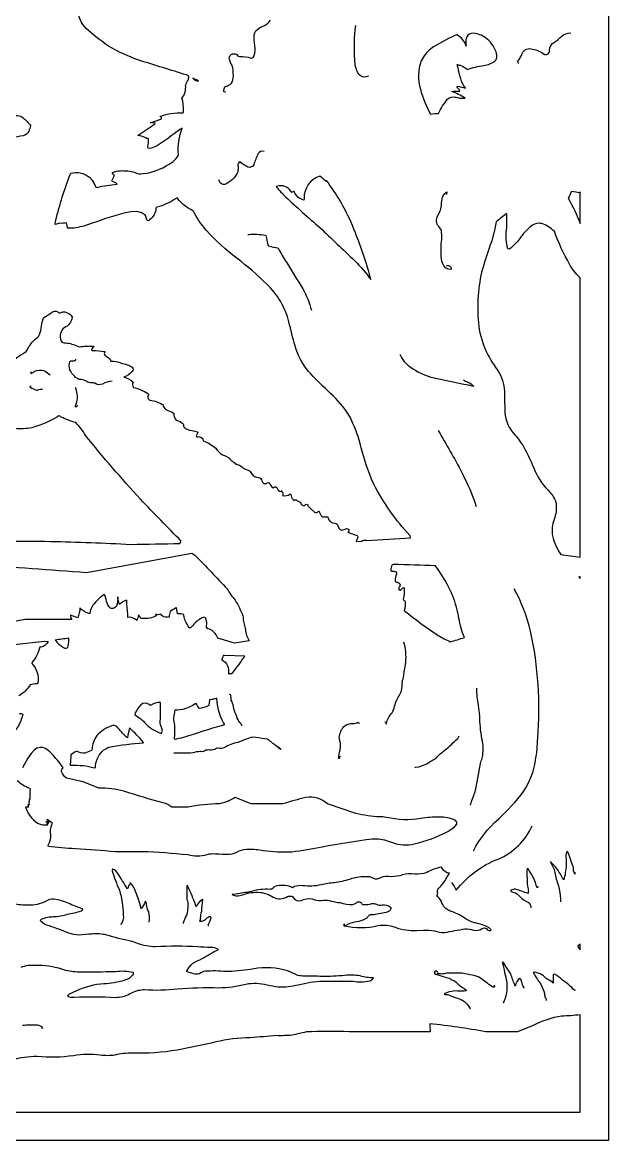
# Model space of a CAD drawing. Extents: x 1.4 to 96.1, y 1 to 80.1.
# Drawn here: x 63.32 to 73.66, y 42.06 to 61.79 of the extents above; entities that cross this region are included whole.
import ezdxf

# ---------------------------------------------------------------- set-up
doc = ezdxf.new("R2010")
doc.units = 0
doc.linetypes.add('0', pattern=[0])
doc.layers.add('1', color=7, linetype='0')

msp = doc.modelspace()

# ---------------------------------------------------------------- linework, layer by layer
at = {"layer": '1'}
for points in [[(53.658428, 79.063171), (73.65844, 79.063171), (73.65844, 42.063171), (53.658428, 42.063171)], [(73.15844, 52.007751), (73.133057, 52.010872), (73.15844, 51.983475)]]:
    msp.add_lwpolyline(points, close=True, dxfattribs=at)
for points in [[(63.090343, 55.76178, -0.082512), (63.366352, 55.973427, 0.169353), (63.416866, 56.043526, -0.119989), (63.590054, 56.239059), (63.601692, 56.253128, 0.071214), (63.650749, 56.390755, -0.104667), (63.683426, 56.56234), (63.693611, 56.577866), (63.705727, 56.589767, 0.033844), (63.830887, 56.676262), (63.850368, 56.686981, -0.399592), (63.967144, 56.661591, -0.457786), (64.19239, 56.589409, -0.292642), (64.055222, 56.406219, 0.312455), (63.994423, 56.180355, 0.308193), (64.075859, 56.138309, -0.103776), (64.300552, 56.073036), (64.323219, 56.067612, -0.071693), (64.567657, 56.078239), (64.576012, 56.074615), (64.57753, 56.069832, 0.13483), (64.534683, 56.020702, 0.444092), (64.552116, 56.002747), (64.563072, 56.000954, -0.069722), (64.76844, 55.985332, -0.448063), (64.76696, 55.970482, 0.461159), (64.793381, 55.904587, -0.080315), (64.869637, 55.835312, 0.233799), (64.877594, 55.816612, -0.129633), (65.065048, 55.781212, -0.09326), (65.254227, 55.708721, -0.443127), (65.255058, 55.635429, -0.176785), (65.105904, 55.538773, -0.091259), (65.267181, 55.450096), (65.271614, 55.441101, 0.380373), (65.276093, 55.353706, -0.056018), (65.531471, 55.246723, -0.172342), (65.546478, 55.223076, 0.599571), (65.567604, 55.128448, -0.110501), (65.801567, 55.042732), (65.806389, 55.036911, 0.191857), (65.798645, 55.023346, 0.094645), (65.868698, 54.949188, -0.113973), (65.984261, 54.898216), (65.989021, 54.890259, 0.197098), (66.030243, 54.775414, -0.13067), (66.153419, 54.708061), (66.157555, 54.699783, 0.035154), (66.155861, 54.662453, 0.062529), (66.22197, 54.613007, 0.015141), (66.402382, 54.569252, -0.428484), (66.405754, 54.544521, 0.003962), (66.384628, 54.496349, 0.54908), (66.414093, 54.484451, -0.299255), (66.501442, 54.437332, 0.283639), (66.51841, 54.401863, -0.102314), (66.727737, 54.279167, 0.079159), (66.847229, 54.162598, -0.10611), (66.983047, 54.094429, 0.259789), (67.020607, 54.050419, -0.059486), (67.082428, 53.999168, -0.070222), (67.165428, 53.971657, 0.170423), (67.302269, 53.891224, -0.213964), (67.358345, 53.835098, 0.287063), (67.483414, 53.762154, -0.37401), (67.540092, 53.705097, 0.423637), (67.619545, 53.658157, -0.177704), (67.663345, 53.673279), (67.668335, 53.670052, 0.148736), (67.742439, 53.581146, -0.506313), (67.805298, 53.586391, 0.301425), (67.878563, 53.51553, 0.514486), (67.883736, 53.531075, -0.269708), (67.910873, 53.45554), (67.907852, 53.448067, 0.242216), (68.033501, 53.468323, -0.600134), (68.057625, 53.441418, 0.248062), (68.114578, 53.35944), (68.114967, 53.362423, -0.391518), (68.158539, 53.359474), (68.217827, 53.329895, 0.130048), (68.264313, 53.266613, 0.287016), (68.311729, 53.285107, -0.565258), (68.354958, 53.264801, 0.126898), (68.424278, 53.194885, -0.029829), (68.468903, 53.151142, 0.370995), (68.53392, 53.163811, -0.722047), (68.559975, 53.145416, 0.228547), (68.618553, 53.069389), (68.702042, 53.069359, 0.373877), (68.836609, 52.958103, -0.375823), (68.88163, 52.907452, 0.255245), (68.948174, 52.833519, 0.094565), (69.032982, 52.862854, -0.709407), (69.066895, 52.798637), (69.060226, 52.795982, 0.020208), (69.220772, 52.740192, -0.417808), (69.226334, 52.693211, 0.00244), (69.205109, 52.637276), (69.207687, 52.634781), (69.28894, 52.640472), (69.296089, 52.641327, -0.174447), (69.385529, 52.657478), (69.391029, 52.653912), (69.395264, 52.648903, -0.002669), (70.163948, 52.697014), (70.15699, 52.733307, -0.065929), (69.514397, 53.647972), (69.473518, 53.73616, -0.034807), (69.273933, 54.364498, 0.046755), (69.096291, 54.829422), (69.048347, 54.910324, 0.062313), (68.706146, 55.290741, -0.022938), (68.364983, 55.63435, -0.10582), (68.128952, 56.085022, -0.021567), (68.019669, 56.509529, 0.14204), (67.621933, 57.178257, 0.033104), (67.100166, 57.630611, -0.040202), (66.561913, 58.12067, -0.058667), (66.332748, 58.462318, -0.029335), (66.15464, 58.577911, -0.053839), (66.057083, 58.680023), (66.050545, 58.695198), (66.028481, 58.684891), (66.006927, 58.67355, -0.089281), (65.690842, 58.534775), (65.673447, 58.515808, -0.209115), (65.560867, 58.309517), (65.539825, 58.289703), (65.519096, 58.299072), (65.486206, 58.382843), (65.423897, 58.432602), (65.336769, 58.453362), (65.229431, 58.450119), (65.106499, 58.427841, 0.020928), (64.465775, 58.219463, -0.041736), (64.196434, 58.159424), (64.114647, 58.164955), (64.110222, 58.172287), (64.093163, 58.254257, -0.044615), (63.97509, 58.247677, 0.092973), (63.896847, 58.225395), (63.89418, 58.248047, -0.031311), (64.141228, 59.065994), (64.171974, 59.13504, -0.403464), (64.612801, 58.885612), (64.635445, 58.882004, -0.048148), (64.979134, 58.936241), (64.988937, 58.940079, 0.121045), (64.901222, 58.987396), (64.895744, 58.999863, 0.040374), (64.939346, 59.093803, -0.267218), (64.904434, 59.142227, -0.131138), (65.052826, 59.176083, -0.079876), (65.296242, 59.148659, 0.206315), (65.446632, 59.123756, 0.128731), (65.976646, 59.338783), (66.023735, 59.382759), (66.056717, 59.427567), (66.068703, 59.461571, -0.106011), (66.135124, 59.929077), (66.095757, 59.904541, -0.021031), (65.682022, 59.608044, -0.089653), (65.562904, 59.568939), (65.535194, 59.574348), (65.527046, 59.58741), (65.532005, 59.599899, 0.039517), (65.542297, 59.737938, -0.087148), (65.480247, 59.761066, 0.063175), (65.354568, 59.800003), (65.374718, 59.816032, 0.016031), (65.654991, 60.004547), (65.657166, 60.011749, 0.155311), (65.579414, 60.021622, -0.02668), (65.771851, 60.089439, 0.425579), (65.74807, 60.131668, -0.116131), (66.146858, 60.194824), (66.16066, 60.202316), (66.158043, 60.220448), (66.156662, 60.23872, 0.10477), (66.129013, 60.455292, 0.21865), (66.194809, 60.678543, -0.064437), (66.239792, 60.774216, 0.124951), (66.250763, 60.846878), (66.21347, 60.864975, -0.0006), (65.372414, 61.125278, -0.052011), (64.837914, 61.374863, -0.036914), (64.43988, 61.685833, -0.169035), (64.297134, 62.003864, -0.075684)], [(66.907913, 60.562752), (66.874481, 60.569092), (66.870705, 60.571518, -0.411102), (66.932426, 60.676067), (66.951904, 60.684761, 0.301018), (67.031754, 60.778938, 0.078198), (67.033882, 60.920929, 0.173753), (67.003929, 61.055077, -0.086167), (66.96505, 61.163628, -0.452148), (67.056252, 61.237518, -0.288584), (67.113228, 61.211483, 0.166622), (67.148315, 61.192924, -0.091377), (67.349625, 61.163864, 0.387032), (67.402969, 61.207863, 0.142787), (67.415764, 61.384819), (67.409828, 61.433075, -0.118325), (67.41629, 61.611), (67.436195, 61.646416, -0.123395), (67.584877, 61.736286, 0.140897), (67.69323, 61.832882, -0.233609)], [(69.421097, 60.844124), (69.382744, 60.830215, -0.369005), (69.236656, 60.902721, -0.113003), (69.180504, 61.134739, -0.049603), (69.197411, 61.737358)], [(72.067291, 61.065247, 0.26826), (72.044449, 61.107475, 0.16147), (72.100449, 61.174469, 0.055372), (72.132698, 61.246632, -0.366781), (72.317345, 61.321644, -0.114549), (72.530113, 61.229145, 0.595544), (72.614288, 61.302635, -0.287371), (72.704491, 61.444271, 0.051338), (72.82505, 61.545879, -0.14652), (72.990112, 61.611404)], [(63.135006, 60.121681, -0.357828), (63.330383, 60.108372, -0.06619), (63.45927, 59.971649, -0.032823), (63.427849, 59.870682, -0.198659), (63.331993, 59.792404, -0.02068), (63.13279, 59.764267)], [(67.579048, 59.515896, 0.345717), (67.472694, 59.476051, 0.018069), (67.397652, 59.282623, -0.372541), (67.296135, 59.239098, -0.038377), (67.150902, 59.330292, 0.271497), (67.117668, 59.271667, -0.074672), (67.114975, 59.157745, -0.204595), (66.886696, 58.935093, -0.377548), (66.791786, 58.984772), (66.782074, 59.013397)], [(70.800278, 57.498856), (70.811867, 57.501167, -0.472651), (70.879265, 57.450146), (70.877686, 57.440811), (70.874275, 57.43198), (70.826996, 57.437141), (70.782745, 57.460014), (70.749901, 57.496399, -0.117708), (70.706261, 57.661545, -0.051149), (70.714355, 57.965088, 0.049528), (70.707237, 58.127602, 0.074472), (70.643822, 58.208328, -0.285203), (70.658234, 58.405125, 0.124129), (70.712944, 58.613693), (70.715462, 58.638824, -0.259329), (70.804848, 58.804573), (70.800278, 58.754715)], [(67.296036, 58.052773), (67.313507, 58.052288, -0.062126), (67.596664, 58.038025), (67.613007, 58.030777, 0.018038), (67.651367, 57.856491), (67.658615, 57.849396, -0.002564), (67.830696, 57.808502, 0.028412), (67.974525, 57.559784, -0.002101), (68.262001, 57.094318, -0.065681), (68.41449, 56.712921)], [(64.899757, 55.460625, 0.133188), (64.730331, 55.412701, -0.263826), (64.591911, 55.42506, 0.144135), (64.533829, 55.43148, -0.168553), (64.451233, 55.456093, 0.127595), (64.319656, 55.494473, -0.184551), (64.239525, 55.547768, -0.319738), (64.155762, 55.808025, -0.355007), (64.191246, 55.819225, 0.111988), (64.252266, 55.8302), (64.256645, 55.851418)], [(71.098778, 55.484726, 0.082774), (71.177025, 55.447617, -0.095738), (71.279518, 55.372696), (71.251839, 55.375725), (71.187248, 55.390823, -0.018567), (70.530113, 55.52943, -0.08204), (70.165016, 55.703091, -0.113116), (69.980324, 55.931343)], [(63.473724, 55.628105), (63.45768, 55.606621, 0.404462), (63.482162, 55.602859, 0.136348), (63.52317, 55.632805, -0.193224), (63.710449, 55.644531, -0.053449), (63.809261, 55.572281)], [(63.473724, 55.376884), (63.448349, 55.369934), (63.455887, 55.35862, 0.059835), (63.577904, 55.297913), (63.587971, 55.309853, -0.18831), (63.669453, 55.32106)], [(64.284607, 55.041924, -0.172834), (64.258316, 54.998299, -0.205163), (64.265923, 55.062572, 0.176844), (64.259491, 55.33329), (64.256645, 55.348976)], [(62.094524, 52.581196, -0.030913), (63.812267, 52.635471, -0.009123), (65.231941, 52.58326, 0.002466), (66.095078, 52.59903), (66.119598, 52.638199, -0.0037), (65.39888, 53.381348, -0.015356), (64.429619, 54.504662, 0.071053), (64.259438, 54.732307, -0.064071), (64.002708, 54.828514), (63.98082, 54.844124), (63.962444, 54.852562, -0.072501), (63.481815, 54.641521, -0.085942), (63.190346, 54.628365, 0.120627)], [(70.651398, 54.591492, -0.009031), (71.070717, 53.851212, -0.035537), (71.322472, 53.251648)], [(62.524727, 52.218807, -0.006202), (64.447327, 52.087597), (66.307732, 52.430077), (66.36042, 52.391548, -0.007641), (66.928505, 51.79834, 0.041826), (67.07151, 51.599091, -0.038538), (67.206558, 51.32341), (67.211517, 51.30024, 0.102085), (67.248955, 51.104355), (67.253296, 51.084709, 0.141645), (67.317673, 50.879387), (67.061005, 50.839607), (67.057465, 50.83992), (66.764168, 50.925781), (66.744354, 50.965645, 0.240657), (66.59066, 51.095268), (66.563255, 51.120247), (66.568207, 51.204407), (66.561195, 51.259613), (66.543976, 51.289642), (66.518257, 51.298294), (66.485748, 51.289345, 0.071255), (66.322227, 51.153282), (66.281563, 51.113136), (66.258354, 51.108727, 0.01942), (66.188324, 51.239597, -0.094151), (66.167107, 51.333023), (66.159164, 51.343933, 0.127628), (66.058266, 51.357742), (66.049995, 51.360687), (66.033867, 51.465164), (66.028381, 51.465416, -0.038573), (65.921539, 51.40139, 0.03357), (65.905083, 51.302544), (65.899864, 51.295273, 0.009698), (65.813316, 51.303024, -0.117297), (65.758301, 51.350845, 0.025586), (65.71241, 51.337326, 0.038072), (65.666512, 51.350929, -0.198633), (65.684914, 51.328728, -0.164108), (65.425972, 51.276333), (65.404869, 51.28228, 0.050359), (65.363663, 51.337578, -0.041413), (65.335312, 51.242142), (65.327408, 51.245468, 0.25818), (65.176811, 51.293243, 0.031799), (65.159348, 51.531002), (65.157501, 51.564625), (65.156982, 51.598297, 0.080611), (65.030663, 51.526695), (65.023651, 51.530647, -0.032611), (64.997704, 51.658157, -0.089009), (64.97551, 51.494904), (64.96566, 51.480103), (64.941811, 51.465965, -0.451094), (64.842148, 51.485352, -0.119218), (64.793098, 51.610069), (64.779381, 51.678047), (64.757065, 51.696297, 0.073392), (64.560173, 51.510742, 0.111864), (64.503845, 51.362808), (64.485947, 51.36097, -0.11314), (64.329224, 51.462524, -0.113078), (64.291924, 51.28714, -0.060562), (64.165359, 51.33651, 0.13516), (64.18943, 51.256729), (64.16172, 51.260117), (63.372532, 51.260216), (63.360306, 51.259842), (62.475403, 51.080528)], [(71.275879, 47.176689, -0.100575), (71.713799, 47.735661, 0.048559), (72.156952, 48.22427, 0.111693), (72.369019, 48.772785, 0.035804), (72.40699, 49.164169, 0.074495), (72.282089, 51.049984, 0.062743), (71.993538, 51.800141)], [(61.988258, 50.720322, 0.010105), (63.706711, 50.874008), (63.770638, 50.869453, -0.252453), (63.640789, 50.768654), (63.624226, 50.769547, -0.123053), (63.489689, 50.504608), (63.48431, 50.482361, -0.230518), (63.588013, 50.14032), (63.578419, 50.124825, -0.005977), (63.448204, 50.106392), (63.45586, 50.101105, -0.099321), (63.255688, 49.910606)], [(69.709106, 49.459221, -0.113914), (69.73851, 49.412476), (69.737953, 49.424438, -0.156798), (69.839783, 49.610657, 0.090598), (69.882462, 49.730919, -0.090403), (69.976288, 49.936489, 0.142075), (70.016983, 50.136791, -0.084581), (70.041397, 50.236732, -0.057166), (70.068634, 50.416866, 0.083881), (70.070328, 50.773956), (70.059372, 50.817131), (70.04464, 50.854897)], [(67.192589, 49.375481, 0.094597), (67.137688, 49.462414, -0.09065), (67.089157, 49.57412, -0.121059), (67.040512, 49.720577, 0.091655), (67.000481, 49.833664, 0.003338), (66.993141, 49.925049), (66.989616, 49.929489), (66.968895, 49.933746)], [(71.221214, 47.980064, -0.022367), (71.299019, 48.205177, 0.013456), (71.398605, 48.715591, -0.029001), (71.429039, 48.813484, 0.111173), (71.423775, 49.152634, -0.044128), (71.384712, 49.560661, 0.036117), (71.360931, 49.746761, -0.030328), (71.330818, 50.045364)], [(63.262772, 49.59523, -0.233267), (63.321915, 49.584671, -0.131305), (63.157894, 49.259079, -0.173054)], [(68.926186, 48.845123, 0.096569), (68.897179, 48.800415, -0.037423), (68.921768, 48.957611, 0.103562), (68.907265, 49.175537, -0.15167), (68.985634, 49.369133, -0.233587), (69.146049, 49.420525, 0.139617), (69.234573, 49.445213, 0.263194), (69.261726, 49.431306)], [(67.835693, 49.012604, -0.103362), (67.879906, 48.963074, -0.096923), (67.818962, 49.008865, -0.004333), (67.656281, 49.134113), (67.63784, 49.144516, -0.008059), (67.440094, 49.178097, 0.134087), (67.268204, 49.14822, 0.001515), (67.119003, 49.089363, 0.08318), (66.880272, 48.998356, -0.169934), (66.760902, 48.988003, 0.234452), (66.710152, 48.962761, -0.083824), (66.592094, 48.957275, 0.141663), (66.521759, 48.933613, -0.154703), (66.446404, 48.929558, 0.058635), (66.324234, 48.903625, -0.021725), (65.99025, 48.900948)], [(70.240372, 48.649727), (70.258514, 48.649879, 0.055797), (70.449646, 48.71125, -0.022213), (70.616119, 48.813087, -0.066688), (70.768944, 48.949577, 0.009738), (70.997337, 49.159542, 0.080755), (71.023285, 49.208)], [(63.22295, 48.419449, 0.070553), (63.441292, 48.279488), (63.452309, 48.269127, 0.018083), (63.450874, 48.09404, 0.255167), (63.4375, 48.052231, -0.150503), (63.429058, 48.041458, 0.023179), (63.436752, 47.988647, -0.02888), (63.415352, 47.989952, -0.034662), (63.422756, 47.946907, 0.087239), (63.369411, 47.944847, 0.152906), (63.584297, 47.667057, 0.183634), (63.767956, 47.637367, 0.086436), (63.734928, 47.696938), (63.780891, 47.665733), (63.784767, 47.664604, 0.15542), (63.749523, 47.736443, -0.00419), (63.844746, 47.675392, 0.027039), (63.828758, 47.634583), (63.830784, 47.633575, 0.13849), (63.811474, 47.458534, -0.163297), (63.763252, 47.271721), (63.766361, 47.265526, 0.043725), (64.25206, 47.220093, 0.003983), (64.955078, 47.167244), (65.006783, 47.166496), (65.432793, 47.166496, -0.014603), (66.233475, 47.110664, 0.150428), (66.574326, 47.112797, -0.094843), (66.725983, 47.124958, 0.006343), (66.970787, 47.114784, 0.126228), (67.142075, 47.174221, -0.120231), (67.312744, 47.204544, -0.050819), (67.565422, 47.183605, 0.044333), (68.069878, 47.159233, 0.017061), (68.607353, 47.248802, -0.016334), (69.489227, 47.38826, -0.099819), (69.771957, 47.347343), (69.846359, 47.32283, 0.156829), (70.22934, 47.299797, 0.062852), (70.820068, 47.518845), (70.893044, 47.563095), (70.947395, 47.605995), (70.978706, 47.646225), (70.982529, 47.682457), (70.954407, 47.713326, 0.115345), (70.673264, 47.771687, 0.054099), (70.345726, 47.744827, -0.098173), (69.73304, 47.765892, 0.059543), (69.621315, 47.775986, -0.050047), (69.197464, 47.836418), (68.697891, 48.00264, 0.231908), (68.315224, 48.118484, 0.01766), (67.910889, 48.003906), (67.353271, 48.003906), (67.350273, 48.004593), (67.072334, 48.118149, -0.101087), (66.79261, 48.007843, 0.035234), (66.233536, 47.94809), (65.955696, 47.948074, 0.063494), (65.800041, 48.024529, -0.0187), (65.106209, 48.23008, 0.062902), (64.665672, 48.283836), (64.388008, 48.394714), (64.095673, 48.456093, -0.150642), (64.005875, 48.576077, -0.296143), (64.03611, 48.643158), (63.980892, 48.715073, 0.055732), (63.773033, 48.946442), (63.723557, 48.979248), (63.674183, 48.998085), (63.624447, 49.000999), (63.573914, 48.986008), (63.522125, 48.951149), (63.468628, 48.894455), (63.412983, 48.813942), (63.354725, 48.707649), (63.315807, 48.637741, 0.097787)], [(70.884148, 46.614754, -0.109339), (70.969238, 46.479477, -0.138682), (71.712181, 47.031342, 0.188977), (72.30989, 47.619439)], [(73.059631, 46.797127, 0.015388), (73.060631, 46.762917, -0.151201), (73.03772, 46.885178, -0.016107), (72.954231, 47.121967), (72.944756, 47.142754), (72.933182, 47.162445), (72.921814, 47.159996, 0.156094), (72.907959, 47.04113, -0.015392), (72.911278, 46.892921, 0.06052), (72.88913, 46.749832, 0.082848), (72.870712, 46.664558, -0.138902), (72.821892, 46.738983, 0.090199), (72.630249, 46.985733, 0.03635), (72.697777, 46.847809, 0.019858), (72.750565, 46.623085, -0.087507), (72.785469, 46.496979, -0.070481), (72.807991, 46.273773)], [(65.552391, 45.917892, 0.089166), (65.545181, 46.099373, -0.12467), (65.507828, 46.232662, 0.068157), (65.490555, 46.287071), (65.482689, 46.27494, -0.097771), (65.416252, 46.164558), (65.404327, 46.156906), (65.406235, 46.169395), (65.405838, 46.182648, 0.031046), (65.297707, 46.495499, 0.049825), (65.220337, 46.616898), (65.21701, 46.604633, 0.046978), (65.169708, 46.506134), (65.165398, 46.508968, -0.002482), (65.003021, 46.776676, 0.102706), (64.914146, 46.855324), (64.903938, 46.850723), (64.902145, 46.838844), (64.902626, 46.825874, 0.045595), (65.028442, 46.483009, -0.071581), (65.092949, 46.045273, -0.238568), (65.049111, 45.876022)], [(72.409554, 46.545914, -0.679095), (72.394852, 46.526356, 0.100366), (72.23716, 46.857872), (72.220757, 46.862663, 0.080067), (72.218796, 46.693253, 0.077082), (72.238708, 46.507648, -0.086812), (72.238152, 46.424599, -0.002988), (72.016403, 46.499847, 0.120533), (71.929344, 46.476341, 0.213735), (71.987251, 46.443623, -0.173528), (72.090462, 46.371948, 0.122224), (72.237816, 46.270344, -0.287268), (72.283746, 46.169105)], [(66.160515, 45.896957), (66.159485, 45.91317, -0.06878), (66.212372, 46.028099, 0.10398), (66.239258, 46.263439, 0.051112), (66.224144, 46.31208, -0.013653), (66.22625, 46.568718, 0.025279), (66.232193, 46.544487, -0.026982), (66.366554, 46.229233), (66.372452, 46.204529), (66.379295, 46.193306), (66.387642, 46.1987), (66.395439, 46.206528, -0.082421), (66.493805, 46.325455), (66.496086, 46.316483, 0.022047), (66.474518, 46.104362, 0.057759), (66.453217, 45.996056, -0.276257), (66.440964, 45.93734, 0.266214), (66.580444, 45.997593), (66.593277, 46.008732, -0.311052), (66.63205, 46.020279), (66.639519, 46.007652), (66.638756, 45.987335, -0.026412), (66.588921, 45.858452), (66.600883, 45.855095)], [(63.292809, 45.124245, -0.10968), (63.550186, 45.159904, -0.094833), (64.008179, 45.091496, 0.058131), (64.285431, 45.042664, 0.010195), (64.964905, 45.050095, -0.078702), (65.270622, 45.036003), (65.269966, 45.002907, -0.216832), (65.113503, 44.891239, -0.068367), (64.755341, 44.829994, 0.090268), (64.268417, 44.70512), (64.204727, 44.676704), (64.141579, 44.647129, 0.115962), (64.112038, 44.611839, 0.149761), (64.187759, 44.595497), (64.231567, 44.594231, -0.024352), (64.961395, 44.590588, 0.119385), (65.207771, 44.650627), (65.261101, 44.675606, -0.125846), (65.470222, 44.728073, 0.044158), (66.051102, 44.740025, -0.030643), (66.77639, 44.760849, 0.062161), (67.260956, 44.824562, -0.120402), (67.63295, 44.811855, 0.019862), (67.829086, 44.776749, 0.070051), (68.18206, 44.814133), (68.294487, 44.838417, -0.070909), (68.713661, 44.877663, -0.007238), (69.150078, 44.873955, 0.094214), (69.4403, 44.881084, 0.135015), (69.513168, 44.933769, -0.065803), (69.275513, 44.969315, 0.079619), (68.999962, 44.977394, -0.016669), (68.603584, 44.957314, 0.027658), (68.290924, 44.963215, -0.043795), (68.173256, 44.97773, 0.020944), (67.996162, 45.059929, 0.116246), (67.396629, 45.094055, -0.031189), (66.956566, 45.045654), (66.908318, 45.046177, 0.039447), (66.540428, 45.051888, 0.093622), (66.438957, 45.008793, -0.197979), (66.336105, 45.007488, -0.02047), (66.216972, 45.042725), (66.218987, 45.057877, -0.080797), (66.320023, 45.189621, -0.0336), (66.488297, 45.274956, -0.019534), (66.774681, 45.436882, 0.145963), (66.640076, 45.473282, -0.032629), (66.410004, 45.481766, 0.028422), (65.666809, 45.482475, -0.087169), (65.345413, 45.543182), (65.286682, 45.56234), (65.228058, 45.581848, -0.021654), (64.803391, 45.690639, 0.08009), (64.544304, 45.707649, 0.007751), (64.313835, 45.690113, -0.092001), (64.137642, 45.723854), (64.089203, 45.740814, 0.033245), (63.746014, 45.863396, -0.139404), (63.631256, 45.949249), (63.655888, 45.968941, -0.118675), (63.868244, 46.014767, 0.074808), (64.110619, 46.058022, 0.048978), (64.352287, 46.117165), (64.368881, 46.127388), (64.380226, 46.138863), (64.374725, 46.151176, -0.026903), (64.123718, 46.253754, 0.059187), (63.874828, 46.32299, 0.162151), (63.721916, 46.283661, -0.134696), (63.425732, 46.215389, -0.059272), (63.155457, 46.244743, 0.005048)], [(71.801437, 44.494377, 0.143494), (71.867722, 44.856674, 0.013016), (71.827957, 45.024338, 0.057354), (71.785637, 45.21907, 0.018338), (71.926262, 45.006058, 0.00836), (71.998787, 44.808918, 0.790696), (72.019691, 44.805229, -0.087159), (72.072342, 44.909348), (72.076889, 44.9202), (72.079826, 44.931595, -0.283185), (72.119949, 44.863041, 0.102747), (72.168067, 44.750785)], [(71.633675, 44.808388), (71.646393, 44.787285, -0.580603), (71.618439, 44.771252), (71.599693, 44.780067, 0.011371), (71.387138, 44.937256, 0.096332), (71.252548, 44.980625, 0.001746), (71.075714, 45.016266, -0.001957), (70.798866, 45.018623, -0.041209), (70.71093, 45.000092, 0.165513), (70.634827, 45.00296, 8.051511), (70.621346, 44.996979, 0.028545), (70.852104, 44.927921, -0.212251), (70.874954, 44.903954, 0.019707), (70.942032, 44.881027, 0.034074), (71.069183, 44.772179, -0.123671), (71.148201, 44.711884), (71.135712, 44.703796), (71.110046, 44.699409, -0.030039), (70.941666, 44.703644, 0.082493), (70.755508, 44.652924, 0.247517), (70.768509, 44.640099, -0.181673), (70.875107, 44.620182, 0.043729), (71.029182, 44.56493, -0.197875), (71.214279, 44.389702)], [(73.059631, 44.724648), (73.060692, 44.712189, 0.05541), (72.836098, 44.898041, 0.100775), (72.705956, 44.998436, 0.440874), (72.678825, 44.978813, 0.029692), (72.68129, 44.839287, 0.099652), (72.584885, 44.904793, -0.001699), (72.482109, 44.990692, 0.083185), (72.342018, 45.037643), (72.331619, 45.036247), (72.334908, 45.018738, 0.027616), (72.461418, 44.822578, -0.023989), (72.528137, 44.657486, 0.130254), (72.542068, 44.581146, -0.323156), (72.556351, 44.53624)], [(54.16415, 42.563171), (73.15844, 42.563171), (73.15844, 44.283028, -0.022613), (72.829498, 44.260117, 0.07728), (72.328667, 44.095848), (72.04921, 43.984352), (71.490227, 43.984352, 0.017749), (70.504105, 44.124756, 0.005815), (70.51049, 43.984352), (69.082878, 43.984352, 0.02046), (68.321747, 43.980179, 0.007126), (68.076973, 43.922348, -0.02645), (67.80294, 43.91568, 0.004277), (67.333778, 43.876793, 0.056368), (66.729042, 43.803932, -0.002914), (66.048035, 43.66124, -0.051525), (65.254311, 43.608135, 0.054012), (64.944885, 43.572182, -0.079604), (64.686111, 43.572624, 0.071245), (64.21637, 43.561771, -0.056047), (63.578537, 43.544796, 0.08705), (63.126667, 43.478897, -0.065054)], [(63.655807, 44.050613), (63.679901, 44.048424, 0.201924), (63.583744, 44.099716, 0.033673), (63.32024, 44.092491)]]:
    msp.add_lwpolyline(points, format="xyb", dxfattribs=at)
for points in [[(71.457008, 61.033043, 0.138648), (71.658958, 61.115124, 0.138977), (71.686295, 61.170418), (71.686775, 61.216797), (71.671822, 61.273369, 0.139643), (71.487007, 61.522434, 0.133038), (71.273895, 61.599747), (71.235451, 61.596283, 0.332067), (71.145584, 61.505772, 0.130514), (71.146782, 61.375587, 0.183432), (70.982819, 61.571938), (70.944107, 61.559441, 0.047282), (70.52021, 61.324921, 0.113208), (70.353401, 61.116013, 0.168875), (70.338028, 60.61412, 0.063431), (70.516876, 60.17318, -0.043343), (70.655243, 60.188194, -0.048581), (70.817467, 60.440472, -0.265481), (70.94883, 60.474884, -0.053072), (71.033913, 60.454948, -0.045249), (71.127319, 60.456902, 0.061726), (70.889786, 60.571655, -0.05378), (71.028389, 60.580177), (71.031815, 60.584785, 0.304065), (71.003632, 60.623528, -0.288637), (70.985489, 60.663895), (70.990623, 60.66806, -0.008779), (71.132385, 60.63459), (71.133995, 60.638229, -0.120391), (71.049088, 60.801666, -0.032607), (70.989571, 61.053177, 0.071453), (71.052971, 61.032806, -0.127234), (71.160759, 60.959496, -0.049625)], [(66.322784, 60.810905, 0.211214), (66.425629, 60.758369, 0.002068)], [(67.960785, 58.713821, 0.010207), (68.564445, 58.172153, 0.000173), (69.177856, 57.591331, -0.038253), (69.462433, 57.25544), (69.46476, 57.257919, 0.039941), (69.079636, 58.344341, 0.049384), (68.680191, 59.004677), (68.675491, 58.986328, 0.015352), (68.563225, 59.079315, 0.335476), (68.286026, 58.68808), (68.283577, 58.65844, -0.081268), (68.175179, 58.709198, -0.07225), (68.110771, 58.80825, 0.437369), (68.072571, 58.783783), (68.056633, 58.807915, 0.361681), (67.802223, 58.897533), (67.795158, 58.889076, 0.020837)], [(73.15844, 58.798927), (73.15831, 58.805923, 0.034165), (73.152214, 58.782494, 0.03447), (73.00724, 58.806396), (73.000107, 58.801384, 0.013567), (72.946838, 58.689964, -0.033774), (73.15844, 58.24379)], [(73.15844, 57.271988), (73.147758, 57.293854, -0.078233), (72.970551, 57.525078, -0.045036), (72.701866, 58.110718), (72.700203, 58.107368, 0.112955), (72.481491, 58.242668, 0.25733), (72.268501, 58.179028, 0.060202), (72.092422, 57.981697, -0.066711), (71.905212, 57.791161), (71.880669, 57.797241, -0.096188), (71.85759, 58.135212, 0.027313), (71.863907, 58.422928, 0.017466), (71.673119, 58.27298, -0.054406), (71.55043, 57.810394, 0.01112), (71.416885, 57.384949, 0.082123), (71.367516, 56.434597, 0.06839), (71.50161, 55.971649, 0.021339), (71.725182, 55.610603, -0.135407), (71.820915, 55.234566, -0.003675), (71.826569, 54.912823, 0.177696), (72.005211, 54.516644, -0.019764), (72.15284, 54.318977, -0.024583), (72.364082, 53.867786, 0.089494), (72.62249, 53.505333, -0.109828), (72.732254, 53.309845, -0.115936), (72.696007, 53.024967, 0.111932), (72.666969, 52.73378, 0.094419), (72.816353, 52.403122), (73.15844, 52.355003)], [(70.054062, 51.413612, 0.025003), (70.65081, 50.977448, 0.031305), (70.864517, 50.866501, 0.004453), (71.115944, 50.93824, -0.063366), (71.017097, 51.277695, 0.039399), (70.911957, 51.671761, 0.058733), (70.604729, 52.20343, 0.005822), (69.859024, 52.229927), (69.837723, 52.222069, 0.094305), (69.816887, 52.121239, 0.368764), (69.836952, 52.112968, -0.107161), (69.90377, 52.097866, -0.280947), (69.917885, 52.057877, 0.103571), (69.890137, 51.942497, 0.376464), (69.928795, 51.914902, -0.276426), (69.980904, 51.873116, -0.162064), (69.954933, 51.816422, 0.876643), (69.998032, 51.786537, -0.070302), (70.042732, 51.821247, -0.218738), (70.050674, 51.815292, -0.06241), (70.035881, 51.614307, 0.309164), (70.061592, 51.584763), (70.066666, 51.574409, -0.091932)], [(63.895535, 50.895485, 0.11403), (64.043571, 50.761517), (64.068138, 50.749737, 0.452564), (64.124458, 50.790531, 0.120905), (64.133499, 50.926392, -0.006761)], [(66.950607, 50.298943), (66.951134, 50.296669, -0.107581), (67.006737, 50.306023), (67.028214, 50.325394, 0.034838), (67.239243, 50.613335), (66.884384, 50.622772), (66.859505, 50.619911, -0.060092), (66.831215, 50.546265, -0.342265)], [(65.749023, 49.462181, 0.01653), (65.752037, 49.795876, 0.157184), (65.578651, 49.741066), (65.553284, 49.756023, 0.406226), (65.408691, 49.749313, 0.103423), (65.306992, 49.610313), (65.299774, 49.574783, -0.081187), (65.494308, 49.417297, 0.117053), (65.758621, 49.25071, 0.368713), (65.778587, 49.266201, 0.246392), (65.776176, 49.3433, -0.144658)], [(66.688286, 49.851357, -0.115354), (66.620621, 49.84433), (66.617928, 49.836632), (66.604462, 49.739532), (66.596352, 49.732796, -0.060492), (66.438286, 49.688766), (66.432243, 49.693871, -0.008685), (66.383675, 49.778061), (66.36293, 49.76899, -0.159105), (66.005219, 49.657661, -0.05098), (65.980751, 49.522537, 0.086533), (66.002136, 49.392319, -0.0209), (65.995804, 49.162346), (66.00058, 49.146515, 0.02309), (66.167053, 49.181152, -0.007587), (66.850143, 49.395546), (66.88501, 49.403389), (66.864235, 49.433792, -0.116487), (66.748001, 49.862991, 0.090431)], [(64.167999, 48.790001, -0.008592), (64.160049, 48.688774), (64.182144, 48.686096, -0.081194), (64.586945, 48.641174), (64.604446, 48.647179, -0.170804), (64.716164, 48.923912, -0.133758), (64.868362, 49.011841, -0.030641), (65.448273, 49.080467), (65.455704, 49.090019, 0.020715), (65.208702, 49.344635, 0.040073), (65.170708, 49.170982), (65.14872, 49.185234, -0.005849), (64.980316, 49.367039, 0.269543), (64.890015, 49.379608, 0.142081), (64.631332, 49.209633, 0.162651), (64.548828, 48.968979), (64.532883, 48.948814, -0.043072), (64.41832, 48.901104, -0.216644), (64.278069, 48.935493, 0.027938), (64.169144, 48.871262, -0.024224)], [(70.391251, 45.775757, -0.05674), (70.585861, 45.765305, 0.078992), (70.762993, 45.735573, -0.00643), (71.124474, 45.800232, -0.100594), (71.275627, 45.778358, 0.198552), (71.418144, 45.80072), (71.432434, 45.80674), (71.447128, 45.81171, -0.405049), (71.516632, 45.789398, 0.409053), (71.585159, 45.78067, 0.156712), (71.504395, 45.840652, 0.066217), (71.290359, 45.908569, -0.09252), (71.104454, 45.998714, 0.071142), (70.860832, 46.114487, -0.227282), (70.707306, 46.280495, 0.143615), (70.619057, 46.383625, 0.354514), (70.639679, 46.445488, -0.276118), (70.679985, 46.53714, 0.013116), (70.748184, 46.612053, -0.015402), (70.85199, 46.77961, -0.221469), (70.810341, 46.789207, -0.136141), (70.707306, 46.88736, 0.072919), (70.450111, 46.795506, -0.123802), (70.238258, 46.765854), (70.179016, 46.769402, 0.130425), (69.972374, 46.737621, -0.103527), (69.772263, 46.724907, 0.131148), (69.589577, 46.680328, -0.249929), (69.506073, 46.691982, 0.129569), (69.415245, 46.716934, 0.106148), (69.089867, 46.672195, -0.031349), (68.820686, 46.610931, 0.057228), (68.588943, 46.576622, -0.09686), (68.257683, 46.561459, 0.083136), (68.119293, 46.547817, 0.067675), (68.082947, 46.525909), (68.068672, 46.530998), (68.050316, 46.541702, 0.144469), (67.785843, 46.551376, 0.11046), (67.738319, 46.515808, -0.135884), (67.681145, 46.4953, 0.101687), (67.359741, 46.458595, -0.044897), (67.203728, 46.435074, -0.068752), (67.03051, 46.408134), (67.015221, 46.411804), (67.018539, 46.405594), (67.040291, 46.392006, 0.187317), (67.196724, 46.40189, -0.106907), (67.516548, 46.443058, -0.112034), (67.738136, 46.361008, 0.275526), (67.991104, 46.370258, -0.153194), (68.07209, 46.375671, -0.041362), (68.120918, 46.319263, 0.26818), (68.277794, 46.315845, -0.191188), (68.475136, 46.314121, 0.125721), (68.626343, 46.303772, -0.111565), (68.769302, 46.288044, 0.027444), (68.920998, 46.261902, 0.062511), (69.143799, 46.227028, 0.081281), (69.228363, 46.275864, -0.338173), (69.298454, 46.251595, 0.345218), (69.342537, 46.227528, 0.112841), (69.480492, 46.247154, -0.19163), (69.561241, 46.233265, 0.179934), (69.667, 46.220764, -0.186006), (69.804619, 46.190788, -0.427117), (69.80278, 46.12999, -0.137869), (69.764679, 46.098526, -0.019071), (69.509933, 46.045326, 0.144173), (69.430801, 46.038177, 0.047451), (69.390808, 45.987335, -0.109864), (69.251251, 45.931854), (69.181923, 45.915771, 0.082183), (69.009621, 45.85321, -0.263982), (69.000381, 45.883705, 0.387014), (68.983643, 45.856964), (68.992401, 45.852859, 0.112145), (69.592651, 45.858749, -0.147727), (69.890083, 45.82682, 0.105375), (70.275208, 45.773224)], [(73.158432, 45.530632), (73.157005, 45.530205), (73.113441, 45.49292, 0.10797), (73.15844, 45.43087)]]:
    msp.add_lwpolyline(points, format="xyb", close=True, dxfattribs=at)

doc.saveas('drawing.dxf')
